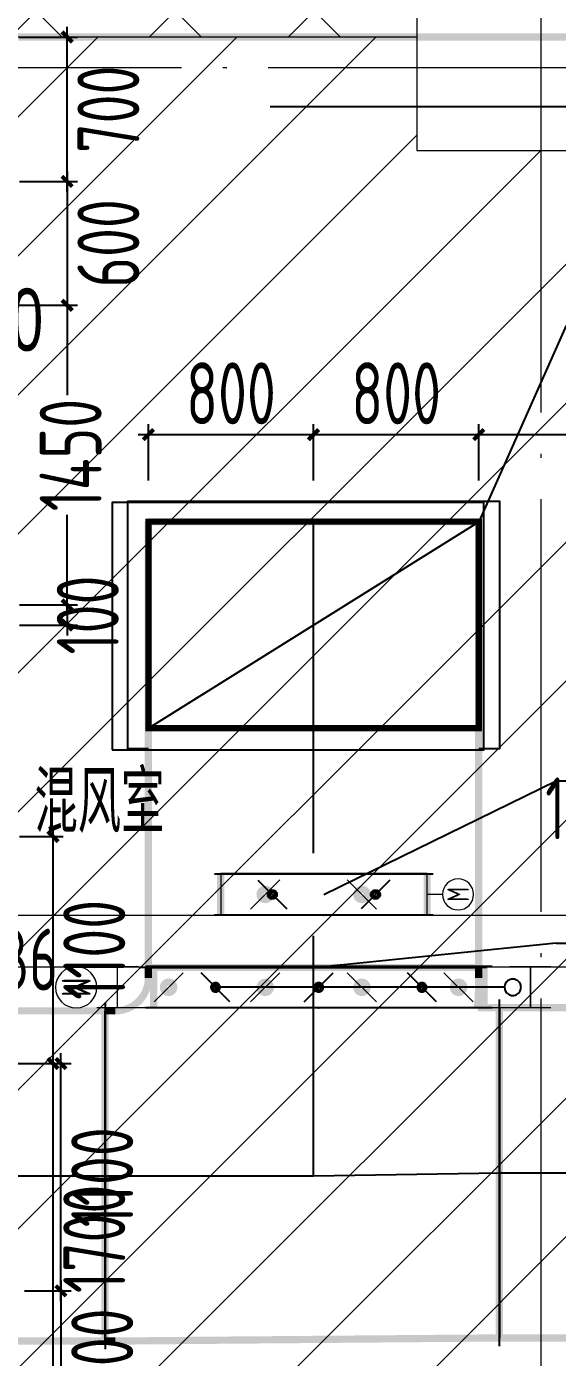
# Model space of a CAD drawing. Extents: x 4 to 13611208, y -605838 to 574722.
# Drawn here: x 13444407 to 13446978, y 188460 to 194909 of the extents above; entities that cross this region are included whole.
import ezdxf
from ezdxf.enums import TextEntityAlignment as Align

# ---------------------------------------------------------------- set-up
doc = ezdxf.new("R2010")
doc.units = 0
doc.header["$LTSCALE"] = 1000
doc.header["$MEASUREMENT"] = 0
for name, pattern in [('CENTER2', [28.575, 19.05, -3.175, 3.175, -3.175]), ('DASH', [0.35, 0.25, -0.1]), ('DOTE', [2.42, 2, -0.2, 0.02, -0.2])]:
    doc.linetypes.add(name, pattern=pattern)
for name, color, linetype in [('DUCT-D-P中心线', 5, 'CENTER2'), ('DUCT-D-P标注', 7, 'Continuous'), ('DUCT-D-P法兰', 2, 'Continuous'), ('DUCT-D-P管', 6, 'Continuous'), ('DUCT-D-P管端线', 2, 'Continuous'), ('DUCT-D-S法兰', 2, 'Continuous'), ('DUCT-D-S管', 130, 'Continuous'), ('DUCT-D-S管端线', 2, 'Continuous'), ('DUCT-D-S阀门', 7, 'Continuous'), ('DUCT-K-P标注', 7, 'Continuous'), ('DUCT-X-P标注', 7, 'Continuous'), ('DUCT-X-S标注', 7, 'Continuous'), ('DUCT-X-Y标注', 7, 'Continuous'), ('Hvac-Hide', 8, 'Continuous')]:
    doc.layers.add(name, color=color, linetype=linetype)
doc.layers.add('建筑底图', color=8, linetype='Continuous', lineweight=13)
doc.styles.add('67', font='gbenor.shx', dxfattribs={"width": 0.7, "bigfont": 'hztxt.shx'})
doc.styles.add('C', font='HZTXT_E', dxfattribs={"width": 0.7, "bigfont": 'HZTXT'})
doc.styles.add('du', font='gbenor.shx', dxfattribs={"width": 0.8, "bigfont": 'hztxt.shx'})
doc.styles.get("Standard").update_dxf_attribs({"font": 'gbenor.shx', "bigfont": 'gbcbig.shx'})
doc.dimstyles.new('67', dxfattribs={"dimscale": 100, "dimtxt": 3, "dimasz": 0.5, "dimexe": 0.5, "dimexo": 2, "dimgap": 0.5, "dimtad": 2, "dimdec": 0, "dimrnd": 5, "dimzin": 0, "dimdsep": 46, "dimtxsty": 'du', "dimblk": 'ARCHTICK', "dimcen": 0, "dimdle": 0.5, "dimclrd": 256, "dimclre": 256, "dimclrt": 256, "dimazin": 0, "dimtfac": 1, "dimtdec": 0, "dimtix": 1, "dimtmove": 2, "dimatfit": 3, "dimfxl": 100, "dimtolj": 1, "dimtzin": 0, "dimlwd": -1, "dimlwe": -1, "dimarcsym": 0})

# ---------------------------------------------------------------- blocks, each defined once
blk = doc.blocks.new('对开阀单元')
blk.add_line((70.7, -70.7), (-70.7, 70.7))
at = {"const_width": 50}
blk.add_lwpolyline([(17.5, 0, 1), (-17.5, 0, 1)], format="xyb", close=True, dxfattribs=at)
blk = doc.blocks.new('M')
blk.add_line((0, -100), (0, 0))
blk.add_circle((0, -200), 100)
at = {"width": 0.8}
blk.add_text('M', height=140, dxfattribs=at).set_placement((0, -200), align=Align.MIDDLE)
blk = doc.blocks.new('fm')
blk.add_lwpolyline([(-1000, -200), (0, -200), (0, 0), (-1000, 0)], close=True)
blk = doc.blocks.new('FL')
for points in [[(0, 100), (0, -100)], [(200, 100), (200, -100)], [(0, 0), (200, 0)]]:
    blk.add_lwpolyline(points)
blk = doc.blocks.new('_FZH')
blk.add_lwpolyline([(-0.5, -0.5), (0.5, -0.5), (0.5, 0.5), (-0.5, 0.5)], close=True)
blk = doc.blocks.new('_ArchTick')
at = {"color": 0, "linetype": 'ByBlock', "const_width": 0.4}
blk.add_lwpolyline([(-0.5, -0.5), (0.5, 0.5)], dxfattribs=at)
blk = doc.blocks.new('*D961')
at = {"layer": 'DUCT-D-P标注', "transparency": 16777216}
for p, q in [((13444603.5, 194108.8), (13444603.5, 194908.6)), ((13444372.4, 194858.6), (13444653.5, 194858.6)), ((13444372.4, 194158.8), (13444653.5, 194158.8))]:
    blk.add_line(p, q, dxfattribs=at)
at = {"layer": 'DUCT-D-P标注', "transparency": 16777216, "xscale": 50, "yscale": 50, "zscale": 50}
for p, rotation in [((13444603.5, 194858.6), 90), ((13444603.5, 194158.8), 270)]:
    blk.add_blockref('_ArchTick', p, dxfattribs=dict(at, rotation=rotation))
at = {"layer": 'DUCT-D-P标注', "transparency": 16777216, "insert": (13444803.5, 194508.7), "char_height": 300, "attachment_point": 5, "rotation": 90, "style": 'du'}
blk.add_mtext('\\A1;700', dxfattribs=at)
blk = doc.blocks.new('*D962')
at = {"layer": 'DUCT-D-P标注', "transparency": 16777216}
for p, q in [((13444603.5, 194208.8), (13444603.5, 193508.7)), ((13444372.4, 194158.8), (13444653.5, 194158.8)), ((13444366.1, 193558.7), (13444653.5, 193558.7))]:
    blk.add_line(p, q, dxfattribs=at)
at = {"layer": 'DUCT-D-P标注', "transparency": 16777216, "xscale": 50, "yscale": 50, "zscale": 50}
for p, rotation in [((13444603.5, 194158.8), 90), ((13444603.5, 193558.7), 270)]:
    blk.add_blockref('_ArchTick', p, dxfattribs=dict(at, rotation=rotation))
at = {"layer": 'DUCT-D-P标注', "transparency": 16777216, "insert": (13444803.5, 193858.8), "char_height": 300, "attachment_point": 5, "rotation": 90, "style": 'du'}
blk.add_mtext('\\A1;600', dxfattribs=at)
blk = doc.blocks.new('*D963')
at = {"layer": 'DUCT-D-P标注', "transparency": 16777216}
for p, q in [((13444603.5, 193608.7), (13444603.5, 193122.8)), ((13444366.1, 193558.7), (13444653.5, 193558.7)), ((13444603.5, 192056.6), (13444603.5, 192542.6)), ((13444372.4, 192106.6), (13444653.5, 192106.6))]:
    blk.add_line(p, q, dxfattribs=at)
at = {"layer": 'DUCT-D-P标注', "transparency": 16777216, "xscale": 50, "yscale": 50, "zscale": 50}
for p, rotation in [((13444603.5, 193558.7), 90), ((13444603.5, 192106.6), 270)]:
    blk.add_blockref('_ArchTick', p, dxfattribs=dict(at, rotation=rotation))
at = {"layer": 'DUCT-D-P标注', "transparency": 16777216, "insert": (13444620.5, 192832.7), "char_height": 300, "attachment_point": 5, "rotation": 90, "style": 'du'}
blk.add_mtext('\\A1;1450', dxfattribs=at)
blk = doc.blocks.new('*D964')
at = {"layer": 'DUCT-D-P标注', "transparency": 16777216}
for p, q in [((13444372.4, 192106.6), (13444653.5, 192106.6)), ((13444603.5, 192106.6), (13444603.5, 192156.6)), ((13444603.5, 192106.6), (13444603.5, 192008.7)), ((13444372.2, 192008.7), (13444653.5, 192008.7)), ((13444603.5, 192008.7), (13444603.5, 191958.7))]:
    blk.add_line(p, q, dxfattribs=at)
at = {"layer": 'DUCT-D-P标注', "transparency": 16777216, "xscale": 50, "yscale": 50, "zscale": 50}
for p, rotation in [((13444603.5, 192106.6), 270), ((13444603.5, 192008.7), 90)]:
    blk.add_blockref('_ArchTick', p, dxfattribs=dict(at, rotation=rotation))
at = {"layer": 'DUCT-D-P标注', "transparency": 16777216, "insert": (13444703.5, 192057.7), "char_height": 300, "attachment_point": 5, "rotation": 90, "style": 'du'}
blk.add_mtext('\\A1;100', dxfattribs=at)
blk = doc.blocks.new('*D969')
at = {"layer": 'DUCT-D-P标注', "transparency": 16777216}
for p, q in [((13444997.4, 192709.8), (13444997.4, 192982)), ((13445797.4, 192709.8), (13445797.4, 192982)), ((13444947.4, 192932), (13445847.4, 192932))]:
    blk.add_line(p, q, dxfattribs=at)
at = {"layer": 'DUCT-D-P标注', "transparency": 16777216, "xscale": 50, "yscale": 50, "zscale": 50, "rotation": 180}
blk.add_blockref('_ArchTick', (13444997.4, 192932), dxfattribs=at)
at = {"layer": 'DUCT-D-P标注', "transparency": 16777216, "xscale": 50, "yscale": 50, "zscale": 50}
blk.add_blockref('_ArchTick', (13445797.4, 192932), dxfattribs=at)
at = {"layer": 'DUCT-D-P标注', "transparency": 16777216, "insert": (13445397.4, 193132), "char_height": 300, "attachment_point": 5, "style": 'du'}
blk.add_mtext('\\A1;800', dxfattribs=at)
blk = doc.blocks.new('*D970')
at = {"layer": 'DUCT-D-P标注', "transparency": 16777216}
for p, q in [((13445797.4, 192709.8), (13445797.4, 192982)), ((13446597.4, 192709.8), (13446597.4, 192982)), ((13445747.4, 192932), (13446647.4, 192932))]:
    blk.add_line(p, q, dxfattribs=at)
at = {"layer": 'DUCT-D-P标注', "transparency": 16777216, "xscale": 50, "yscale": 50, "zscale": 50, "rotation": 180}
blk.add_blockref('_ArchTick', (13445797.4, 192932), dxfattribs=at)
at = {"layer": 'DUCT-D-P标注', "transparency": 16777216, "xscale": 50, "yscale": 50, "zscale": 50}
blk.add_blockref('_ArchTick', (13446597.4, 192932), dxfattribs=at)
at = {"layer": 'DUCT-D-P标注', "transparency": 16777216, "insert": (13446197.4, 193132), "char_height": 300, "attachment_point": 5, "style": 'du'}
blk.add_mtext('\\A1;800', dxfattribs=at)
blk = doc.blocks.new('*D971')
at = {"layer": 'DUCT-D-P标注', "transparency": 16777216}
for p, q in [((13446597.4, 192709.8), (13446597.4, 192982)), ((13449722.4, 192709.8), (13449722.4, 192982)), ((13446547.4, 192932), (13449772.4, 192932))]:
    blk.add_line(p, q, dxfattribs=at)
at = {"layer": 'DUCT-D-P标注', "transparency": 16777216, "xscale": 50, "yscale": 50, "zscale": 50, "rotation": 180}
blk.add_blockref('_ArchTick', (13446597.4, 192932), dxfattribs=at)
at = {"layer": 'DUCT-D-P标注', "transparency": 16777216, "xscale": 50, "yscale": 50, "zscale": 50}
blk.add_blockref('_ArchTick', (13449722.4, 192932), dxfattribs=at)
at = {"layer": 'DUCT-D-P标注', "transparency": 16777216, "insert": (13448159.9, 193132), "char_height": 300, "attachment_point": 5, "style": 'du'}
blk.add_mtext('\\A1;3125', dxfattribs=at)
blk = doc.blocks.new('*D1027')
at = {"layer": 'DUCT-K-P标注', "transparency": 16777216}
for p, q in [((13444573.6, 188832.3), (13444573.6, 188134.5)), ((13444397.5, 188782.3), (13444623.6, 188782.3)), ((13444397.5, 188184.5), (13444623.6, 188184.5))]:
    blk.add_line(p, q, dxfattribs=at)
at = {"layer": 'DUCT-K-P标注', "transparency": 16777216, "xscale": 50, "yscale": 50, "zscale": 50}
for p, rotation in [((13444573.6, 188782.3), 90), ((13444573.6, 188184.5), 270)]:
    blk.add_blockref('_ArchTick', p, dxfattribs=dict(at, rotation=rotation))
at = {"layer": 'DUCT-K-P标注', "transparency": 16777216, "insert": (13444773.6, 188483.4), "char_height": 300, "attachment_point": 5, "rotation": 90, "style": 'du'}
blk.add_mtext('\\A1;600', dxfattribs=at)
blk = doc.blocks.new('*D1028')
at = {"layer": 'DUCT-K-P标注', "transparency": 16777216}
for p, q in [((13444573.6, 188732.3), (13444573.6, 189934.2)), ((13444237.5, 189884.2), (13444623.6, 189884.2)), ((13444397.5, 188782.3), (13444623.6, 188782.3))]:
    blk.add_line(p, q, dxfattribs=at)
at = {"layer": 'DUCT-K-P标注', "transparency": 16777216, "xscale": 50, "yscale": 50, "zscale": 50}
for p, rotation in [((13444573.6, 189884.2), 90), ((13444573.6, 188782.3), 270)]:
    blk.add_blockref('_ArchTick', p, dxfattribs=dict(at, rotation=rotation))
at = {"layer": 'DUCT-K-P标注', "transparency": 16777216, "insert": (13444773.6, 189333.2), "char_height": 300, "attachment_point": 5, "rotation": 90, "style": 'du'}
blk.add_mtext('\\A1;1100', dxfattribs=at)
blk = doc.blocks.new('*D1063')
at = {"layer": 'DUCT-X-Y标注', "transparency": 16777216}
for p, q in [((13444535, 191034.9), (13444535, 189834.9)), ((13444372.4, 190984.9), (13444585, 190984.9)), ((13444372.4, 189884.9), (13444585, 189884.9))]:
    blk.add_line(p, q, dxfattribs=at)
at = {"layer": 'DUCT-X-Y标注', "transparency": 16777216, "xscale": 50, "yscale": 50, "zscale": 50}
for p, rotation in [((13444535, 190984.9), 90), ((13444535, 189884.9), 270)]:
    blk.add_blockref('_ArchTick', p, dxfattribs=dict(at, rotation=rotation))
at = {"layer": 'DUCT-X-Y标注', "transparency": 16777216, "insert": (13444735, 190434.9), "char_height": 300, "attachment_point": 5, "rotation": 90, "style": 'du'}
blk.add_mtext('\\A1;1100', dxfattribs=at)
blk = doc.blocks.new('*D1064')
at = {"layer": 'DUCT-X-Y标注', "transparency": 16777216}
for p, q in [((13444535, 189934.9), (13444535, 188134.5)), ((13444372.4, 189884.9), (13444585, 189884.9)), ((13444372.4, 188184.5), (13444585, 188184.5))]:
    blk.add_line(p, q, dxfattribs=at)
at = {"layer": 'DUCT-X-Y标注', "transparency": 16777216, "xscale": 50, "yscale": 50, "zscale": 50}
for p, rotation in [((13444535, 189884.9), 90), ((13444535, 188184.5), 270)]:
    blk.add_blockref('_ArchTick', p, dxfattribs=dict(at, rotation=rotation))
at = {"layer": 'DUCT-X-Y标注', "transparency": 16777216, "insert": (13444735, 189034.7), "char_height": 300, "attachment_point": 5, "rotation": 90, "style": 'du'}
blk.add_mtext('\\A1;1700', dxfattribs=at)

msp = doc.modelspace()

# ---------------------------------------------------------------- hatches: boundary and pattern name
at = {"layer": '建筑底图'}
h = msp.add_hatch(dxfattribs=at)
h.set_pattern_fill('ANSI37', color=8, scale=300, style=0)
h.set_pattern_definition([(45, (0, 0), (-336.759605, 336.759605), []), (135, (0, 0), (-336.759605, -336.759605), [])])
h.paths.add_polyline_path([(13444172.4, 195109.5), (13444172.4, 194859.5), (13446297.4, 194859.5), (13446297.4, 195109.5)])
at = {"layer": '建筑底图', "linetype": 'DASH'}
h = msp.add_hatch(dxfattribs=at)
h.set_pattern_fill('ANSI31', color=8, scale=300, style=0)
h.set_pattern_definition([(45, (0.27, -129739.5), (-336.759605, 336.759605), [])])
h.paths.add_polyline_path([(13444197.4, 194859.5), (13446297.4, 194859.5), (13446297.4, 194309.5), (13447497.4, 194309.5), (13447497.4, 194809.5), (13449697.4, 194809.5), (13449722.4, 184909.5), (13444172.4, 184909.5)])

# ---------------------------------------------------------------- linework, layer by layer
at = {"layer": 'DUCT-D-P中心线'}
for p, q in [((13445797.4, 190903.5), (13445797.4, 192509.8)), ((13445797.4, 190349.8), (13445797.4, 190503.5)), ((13445797.4, 189339.6), (13445797.4, 190349.6)), ((13443922.6, 189339.7), (13444787.2, 189339.6)), ((13444787.4, 189339.6), (13445797.4, 189339.6)), ((13445797.4, 189339.6), (13446697.4, 189354.7)), ((13446697.6, 189354.7), (13449522.2, 189354.7))]:
    msp.add_line(p, q, dxfattribs=at)
at = {"layer": 'DUCT-D-P标注'}
for p, q in [((13447020.8, 193461.2), (13446597.4, 192509.8, 4300)), ((13446972.7, 190467.7), (13445847.4, 190353.7)), ((13446972.7, 190467.7), (13448757, 190467.7))]:
    msp.add_line(p, q, dxfattribs=at)
at = {"layer": 'DUCT-D-P标注', "const_width": 35}
msp.add_lwpolyline([(13444172.4, 194859.5), (13449972.4, 194859.5), (13449972.4, 197909.5), (13455922.4, 197909.5), (13455922.4, 181559.5), (13450197.4, 181559.5), (13450197.4, 184909.5), (13444172.4, 184909.5), (13444172.4, 194859.5)], dxfattribs=at)
at = {"layer": 'DUCT-D-P标注'}
msp.add_lwpolyline([(13444822.4, 191403.7), (13446622.4, 191403.7), (13446622.4, 192603.7), (13444822.4, 192603.7)], close=True, dxfattribs=at)
msp.add_lwpolyline([(13445847.4, 190703.6), (13446972.7, 191253.7), (13448545.3, 191253.7)], dxfattribs=at)
at = {"layer": 'DUCT-D-P法兰'}
for p, q in [((13446637.4, 190349.7), (13444957.4, 190349.7)), ((13444787.3, 190179.6), (13444787.3, 188499.6)), ((13446697.5, 188514.7), (13446697.5, 190194.7))]:
    msp.add_line(p, q, dxfattribs=at)
at = {"layer": 'DUCT-D-P法兰', "color": 18, "true_color": 0x000000}
for p in [(13445797.4, 190349.8, 4300), (13445797.4, 190349.6, 4300), (13444787.2, 189339.6, 4300), (13444787.4, 189339.6, 4300), (13446697.4, 189354.7, 4300), (13446697.6, 189354.7, 4300)]:
    msp.add_point(p, dxfattribs=at)
at = {"layer": 'DUCT-D-P管'}
msp.add_line((13444997.4, 191509.8, 4050), (13446597.4, 192509.8, 4050), dxfattribs=at)
msp.add_lwpolyline([(13444997.4, 191409.8), (13444897.4, 191409.8), (13444897.4, 192609.8), (13446697.4, 192609.8), (13446697.4, 191409.8), (13446597.4, 191409.8)], dxfattribs=at)
at = {"layer": 'DUCT-D-P管', "const_width": 35}
for points in [[(13446597.4, 192509.8), (13444997.4, 192509.8)], [(13444997.4, 192509.8), (13444997.4, 190349.8)], [(13446597.4, 190349.8), (13446597.4, 192509.8)], [(13444997.4, 190349.8), (13446597.4, 190349.8)], [(13444997.4, 190299.6), (13444997.4, 190349.6)], [(13446597.4, 190349.6), (13446597.4, 190299.6)], [(13446591.4, 190154.7), (13446697.4, 190154.7)], [(13449522.2, 190154.7), (13446697.6, 190154.7)], [(13446697.6, 190154.7), (13446697.6, 188554.7)], [(13444787.2, 190139.6), (13443922.6, 190139.7)], [(13444787.2, 188539.6), (13444787.2, 190139.6)], [(13444787.4, 190139.6), (13444837.4, 190139.6)], [(13446697.4, 188554.7), (13444837.4, 188539.6)], [(13446697.6, 188554.7), (13449522.2, 188554.7)], [(13443922.6, 188539.7), (13444787.2, 188539.6)], [(13444837.4, 188539.6), (13444787.4, 188539.6)]]:
    msp.add_lwpolyline(points, dxfattribs=at)
at = {"layer": 'DUCT-D-P管', "const_width": 30, "elevation": 4050}
msp.add_lwpolyline([(13444997.4, 192509.8), (13446597.4, 192509.8), (13446597.4, 191509.8), (13444997.4, 191509.8)], close=True, dxfattribs=at)
at = {"layer": 'DUCT-D-P管', "const_width": 35}
msp.add_lwpolyline([(13444837.4, 190139.6, 0.414216), (13444997.4, 190299.6)], format="xyb", dxfattribs=at)
at = {"layer": 'DUCT-D-P管', "extrusion": (0, 0, -1), "const_width": 35}
msp.add_lwpolyline([(-13446597.4, 190299.6, 0.02062), (-13446591.4, 190154.7)], format="xyb", dxfattribs=at)
at = {"layer": 'DUCT-D-P管', "color": 18, "true_color": 0x000000}
for p in [(13445797.4, 190349.6, 4300), (13444787.4, 189339.6, 4300), (13446697.4, 189354.7, 4300)]:
    msp.add_point(p, dxfattribs=at)
at = {"layer": 'DUCT-D-P管端线'}
for p, q in [((13444997.4, 190349.6), (13446597.4, 190349.6)), ((13444787.4, 188539.6), (13444787.4, 190139.6)), ((13446697.4, 190154.7), (13446697.4, 188554.7))]:
    msp.add_line(p, q, dxfattribs=at)
at = {"layer": 'DUCT-D-S法兰'}
for p, q in [((13445317.4, 190803.7), (13446377.4, 190803.7)), ((13446377.4, 190603.4), (13445317.4, 190603.4)), ((13444997.4, 190353.9), (13444982.4, 190353.9)), ((13446662.4, 190353.9), (13446597.4, 190353.9)), ((13446662.4, 190153.7), (13444982.4, 190153.7))]:
    msp.add_line(p, q, dxfattribs=at)
at = {"layer": 'DUCT-D-S法兰', "color": 18, "true_color": 0x000000}
for p in [(13445847.4, 190803.8, 4350), (13445847.4, 190803.6, 4350), (13445847.4, 190603.5, 4350), (13445847.4, 190603.3, 4350), (13445822.4, 190354), (13445822.4, 190353.8), (13445822.4, 190153.8), (13445822.4, 190153.6)]:
    msp.add_point(p, dxfattribs=at)
at = {"layer": 'DUCT-D-S管', "const_width": 35}
for points in [[(13445347.4, 190603.5), (13445347.4, 190803.5)], [(13446347.4, 190803.5), (13446347.4, 190603.5)], [(13445022.4, 190153.8), (13445022.4, 190353.8)], [(13446622.4, 190353.8), (13446622.4, 190153.8)]]:
    msp.add_lwpolyline(points, dxfattribs=at)
at = {"layer": 'DUCT-D-S管端线'}
for p, q in [((13446347.4, 190803.5), (13445347.4, 190803.5)), ((13446347.4, 190603.5), (13445347.4, 190603.5)), ((13446622.4, 190353.8), (13445022.4, 190353.8)), ((13446622.4, 190153.8), (13445022.4, 190153.8))]:
    msp.add_line(p, q, dxfattribs=at)
at = {"layer": 'DUCT-D-S阀门'}
for p, q in [((13445527.4, 190773.5), (13445667.4, 190633.5)), ((13446167.4, 190773.5), (13446027.4, 190633.5)), ((13445575.3, 190705.5), (13445576.1, 190709.5)), ((13445575.3, 190701.4), (13445575.3, 190705.5)), ((13445576.1, 190697.4), (13445575.3, 190701.4)), ((13445576.1, 190709.5), (13445577.5, 190713.3)), ((13445577.5, 190693.6), (13445576.1, 190697.4)), ((13445577.5, 190713.3), (13445579.7, 190716.8)), ((13445579.7, 190690.1), (13445577.5, 190693.6)), ((13445579.7, 190716.8), (13445582.4, 190719.8)), ((13445582.4, 190687.1), (13445579.7, 190690.1)), ((13445582.4, 190719.8), (13445585.7, 190722.3)), ((13445582.4, 190704.2), (13445582.8, 190707)), ((13445582.5, 190701.3), (13445582.4, 190704.2)), ((13445585.7, 190684.6), (13445582.4, 190687.1)), ((13445583.2, 190698.5), (13445582.5, 190701.3)), ((13445582.8, 190707), (13445583.7, 190709.7)), ((13445584.4, 190695.9), (13445583.2, 190698.5)), ((13445583.7, 190709.7), (13445585.1, 190712.2)), ((13445586, 190693.6), (13445584.4, 190695.9)), ((13445585.1, 190712.2), (13445587, 190714.3)), ((13445585.7, 190722.3), (13445589.4, 190724.1)), ((13445588.1, 190691.7), (13445586, 190693.6)), ((13445586.6, 190704), (13445586.9, 190706)), ((13445586.7, 190701.9), (13445586.6, 190704)), ((13445587.2, 190699.9), (13445586.7, 190701.9)), ((13445586.9, 190706), (13445587.6, 190707.9)), ((13445587, 190714.3), (13445589.3, 190716.1)), ((13445588.1, 190698.1), (13445587.2, 190699.9)), ((13445587.6, 190707.9), (13445588.6, 190709.7)), ((13445589.3, 190696.4), (13445588.1, 190698.1)), ((13445590.5, 190690.1), (13445588.1, 190691.7)), ((13445588.6, 190709.7), (13445590, 190711.2)), ((13445589.3, 190716.1), (13445591.8, 190717.4)), ((13445590.7, 190695), (13445589.3, 190696.4)), ((13445589.4, 190724.1), (13445593.3, 190725.2)), ((13445590, 190711.2), (13445591.6, 190712.5)), ((13445593.1, 190689.1), (13445590.5, 190690.1)), ((13445592.4, 190693.9), (13445590.7, 190695)), ((13445591.6, 190712.5), (13445593.4, 190713.4)), ((13445591.8, 190717.4), (13445594.5, 190718.2)), ((13445594.3, 190693.2), (13445592.4, 190693.9)), ((13445595.9, 190688.5), (13445593.1, 190689.1)), ((13445593.3, 190725.2), (13445597.4, 190725.6)), ((13445593.4, 190713.4), (13445595.3, 190714)), ((13445596.3, 190692.8), (13445594.3, 190693.2)), ((13445594.5, 190718.2), (13445597.4, 190718.5)), ((13445595.3, 190714), (13445597.4, 190714.2)), ((13445598.8, 190688.5), (13445595.9, 190688.5)), ((13445598.4, 190692.8), (13445596.3, 190692.8)), ((13445597.4, 190725.6), (13445601.4, 190725.2)), ((13445597.4, 190718.5), (13445600.2, 190718.2)), ((13445597.4, 190714.2), (13445599.4, 190714)), ((13445600.4, 190693.2), (13445598.4, 190692.8)), ((13445601.6, 190689.1), (13445598.8, 190688.5)), ((13445599.4, 190714), (13445601.4, 190713.4)), ((13445600.2, 190718.2), (13445602.9, 190717.4)), ((13445602.3, 190693.9), (13445600.4, 190693.2)), ((13445601.4, 190725.2), (13445605.4, 190724.1)), ((13445601.4, 190713.4), (13445603.2, 190712.5)), ((13445604.2, 190690.1), (13445601.6, 190689.1)), ((13445604, 190695), (13445602.3, 190693.9)), ((13445602.9, 190717.4), (13445605.5, 190716.1)), ((13445603.2, 190712.5), (13445604.8, 190711.2)), ((13445605.5, 190696.4), (13445604, 190695)), ((13445606.6, 190691.7), (13445604.2, 190690.1)), ((13445604.8, 190711.2), (13445606.1, 190709.7)), ((13445605.4, 190724.1), (13445609, 190722.3)), ((13445605.5, 190716.1), (13445607.7, 190714.3)), ((13445606.7, 190698.1), (13445605.5, 190696.4)), ((13445606.1, 190709.7), (13445607.1, 190707.9)), ((13445608.7, 190693.6), (13445606.6, 190691.7)), ((13445607.5, 190699.9), (13445606.7, 190698.1)), ((13445607.1, 190707.9), (13445607.8, 190706)), ((13445608, 190701.9), (13445607.5, 190699.9)), ((13445607.7, 190714.3), (13445609.6, 190712.2)), ((13445607.8, 190706), (13445608.1, 190704)), ((13445608.1, 190704), (13445608, 190701.9)), ((13445610.4, 190695.9), (13445608.7, 190693.6)), ((13445609, 190722.3), (13445612.3, 190719.8)), ((13445612.3, 190687.1), (13445609, 190684.6)), ((13445609.6, 190712.2), (13445611, 190709.7)), ((13445611.5, 190698.5), (13445610.4, 190695.9)), ((13445611, 190709.7), (13445611.9, 190707)), ((13445612.2, 190701.3), (13445611.5, 190698.5)), ((13445611.9, 190707), (13445612.4, 190704.2)), ((13445612.4, 190704.2), (13445612.2, 190701.3)), ((13445612.3, 190719.8), (13445615, 190716.8)), ((13445615, 190690.1), (13445612.3, 190687.1)), ((13445615, 190716.8), (13445617.2, 190713.3)), ((13445617.2, 190693.6), (13445615, 190690.1)), ((13445617.2, 190713.3), (13445618.7, 190709.5)), ((13445618.7, 190697.4), (13445617.2, 190693.6)), ((13445618.7, 190709.5), (13445619.4, 190705.5)), ((13445619.4, 190701.4), (13445618.7, 190697.4)), ((13445619.4, 190705.5), (13445619.4, 190701.4)), ((13446075.3, 190705.5), (13446076.1, 190709.5)), ((13446075.3, 190701.4), (13446075.3, 190705.5)), ((13446076.1, 190697.4), (13446075.3, 190701.4)), ((13446076.1, 190709.5), (13446077.5, 190713.3)), ((13446077.5, 190693.6), (13446076.1, 190697.4)), ((13446077.5, 190713.3), (13446079.7, 190716.8)), ((13446079.7, 190690.1), (13446077.5, 190693.6)), ((13446079.7, 190716.8), (13446082.4, 190719.8)), ((13446082.4, 190687.1), (13446079.7, 190690.1)), ((13446082.4, 190719.8), (13446085.7, 190722.3)), ((13446082.4, 190704.2), (13446082.8, 190707)), ((13446082.5, 190701.3), (13446082.4, 190704.2)), ((13446085.7, 190684.6), (13446082.4, 190687.1)), ((13446083.2, 190698.5), (13446082.5, 190701.3)), ((13446082.8, 190707), (13446083.7, 190709.7)), ((13446084.4, 190695.9), (13446083.2, 190698.5)), ((13446083.7, 190709.7), (13446085.1, 190712.2)), ((13446086, 190693.6), (13446084.4, 190695.9)), ((13446085.1, 190712.2), (13446087, 190714.3)), ((13446085.7, 190722.3), (13446089.4, 190724.1)), ((13446088.1, 190691.7), (13446086, 190693.6)), ((13446086.6, 190704), (13446086.9, 190706)), ((13446086.7, 190701.9), (13446086.6, 190704)), ((13446087.2, 190699.9), (13446086.7, 190701.9)), ((13446086.9, 190706), (13446087.6, 190707.9)), ((13446087, 190714.3), (13446089.3, 190716.1)), ((13446088.1, 190698.1), (13446087.2, 190699.9)), ((13446087.6, 190707.9), (13446088.6, 190709.7)), ((13446089.3, 190696.4), (13446088.1, 190698.1)), ((13446090.5, 190690.1), (13446088.1, 190691.7)), ((13446088.6, 190709.7), (13446090, 190711.2)), ((13446089.3, 190716.1), (13446091.8, 190717.4)), ((13446090.7, 190695), (13446089.3, 190696.4)), ((13446089.4, 190724.1), (13446093.3, 190725.2)), ((13446090, 190711.2), (13446091.6, 190712.5)), ((13446093.1, 190689.1), (13446090.5, 190690.1)), ((13446092.4, 190693.9), (13446090.7, 190695)), ((13446091.6, 190712.5), (13446093.4, 190713.4)), ((13446091.8, 190717.4), (13446094.5, 190718.2)), ((13446094.3, 190693.2), (13446092.4, 190693.9)), ((13446095.9, 190688.5), (13446093.1, 190689.1)), ((13446093.3, 190725.2), (13446097.4, 190725.6)), ((13446093.4, 190713.4), (13446095.3, 190714)), ((13446096.3, 190692.8), (13446094.3, 190693.2)), ((13446094.5, 190718.2), (13446097.4, 190718.5)), ((13446095.3, 190714), (13446097.4, 190714.2)), ((13446098.8, 190688.5), (13446095.9, 190688.5)), ((13446098.4, 190692.8), (13446096.3, 190692.8)), ((13446097.4, 190725.6), (13446101.4, 190725.2)), ((13446097.4, 190718.5), (13446100.2, 190718.2)), ((13446097.4, 190714.2), (13446099.4, 190714)), ((13446100.4, 190693.2), (13446098.4, 190692.8)), ((13446101.6, 190689.1), (13446098.8, 190688.5)), ((13446099.4, 190714), (13446101.4, 190713.4)), ((13446100.2, 190718.2), (13446102.9, 190717.4)), ((13446102.3, 190693.9), (13446100.4, 190693.2)), ((13446101.4, 190725.2), (13446105.4, 190724.1)), ((13446101.4, 190713.4), (13446103.2, 190712.5)), ((13446104.2, 190690.1), (13446101.6, 190689.1)), ((13446104, 190695), (13446102.3, 190693.9)), ((13446102.9, 190717.4), (13446105.5, 190716.1)), ((13446103.2, 190712.5), (13446104.8, 190711.2)), ((13446105.5, 190696.4), (13446104, 190695)), ((13446106.6, 190691.7), (13446104.2, 190690.1)), ((13446104.8, 190711.2), (13446106.1, 190709.7)), ((13446105.4, 190724.1), (13446109, 190722.3)), ((13446105.5, 190716.1), (13446107.7, 190714.3)), ((13446106.7, 190698.1), (13446105.5, 190696.4)), ((13446106.1, 190709.7), (13446107.1, 190707.9)), ((13446108.7, 190693.6), (13446106.6, 190691.7)), ((13446107.5, 190699.9), (13446106.7, 190698.1)), ((13446107.1, 190707.9), (13446107.8, 190706)), ((13446108, 190701.9), (13446107.5, 190699.9)), ((13446107.7, 190714.3), (13446109.6, 190712.2)), ((13446107.8, 190706), (13446108.1, 190704)), ((13446108.1, 190704), (13446108, 190701.9)), ((13446110.4, 190695.9), (13446108.7, 190693.6)), ((13446109, 190722.3), (13446112.3, 190719.8)), ((13446112.3, 190687.1), (13446109, 190684.6)), ((13446109.6, 190712.2), (13446111, 190709.7)), ((13446111.5, 190698.5), (13446110.4, 190695.9)), ((13446111, 190709.7), (13446111.9, 190707)), ((13446112.2, 190701.3), (13446111.5, 190698.5)), ((13446111.9, 190707), (13446112.4, 190704.2)), ((13446112.4, 190704.2), (13446112.2, 190701.3)), ((13446112.3, 190719.8), (13446115, 190716.8)), ((13446115, 190690.1), (13446112.3, 190687.1)), ((13446115, 190716.8), (13446117.2, 190713.3)), ((13446117.2, 190693.6), (13446115, 190690.1)), ((13446117.2, 190713.3), (13446118.7, 190709.5)), ((13446118.7, 190697.4), (13446117.2, 190693.6)), ((13446118.7, 190709.5), (13446119.4, 190705.5)), ((13446119.4, 190701.4), (13446118.7, 190697.4)), ((13446119.4, 190705.5), (13446119.4, 190701.4)), ((13445589.4, 190682.8), (13445585.7, 190684.6)), ((13445593.3, 190681.7), (13445589.4, 190682.8)), ((13445597.4, 190681.3), (13445593.3, 190681.7)), ((13445601.4, 190681.7), (13445597.4, 190681.3)), ((13445605.4, 190682.8), (13445601.4, 190681.7)), ((13445609, 190684.6), (13445605.4, 190682.8)), ((13446089.4, 190682.8), (13446085.7, 190684.6)), ((13446093.3, 190681.7), (13446089.4, 190682.8)), ((13446097.4, 190681.3), (13446093.3, 190681.7)), ((13446101.4, 190681.7), (13446097.4, 190681.3)), ((13446105.4, 190682.8), (13446101.4, 190681.7)), ((13446109, 190684.6), (13446105.4, 190682.8)), ((13445392.4, 190183.8), (13445252.4, 190323.8)), ((13445752.4, 190183.8), (13445892.4, 190323.8)), ((13446392.4, 190183.8), (13446252.4, 190323.8)), ((13445301.1, 190259.8), (13445300.3, 190255.8)), ((13445300.3, 190255.8), (13445300.3, 190251.7)), ((13445300.3, 190251.7), (13445301.1, 190247.7)), ((13445302.5, 190263.6), (13445301.1, 190259.8)), ((13445301.1, 190247.7), (13445302.5, 190243.9)), ((13445304.7, 190267.1), (13445302.5, 190263.6)), ((13445302.5, 190243.9), (13445304.7, 190240.4)), ((13445307.4, 190270.1), (13445304.7, 190267.1)), ((13445304.7, 190240.4), (13445307.4, 190237.4)), ((13445310.7, 190272.6), (13445307.4, 190270.1)), ((13445307.5, 190255.9), (13445307.4, 190253)), ((13445307.4, 190253), (13445307.8, 190250.2)), ((13445307.4, 190237.4), (13445310.7, 190234.9)), ((13445308.2, 190258.7), (13445307.5, 190255.9)), ((13445307.8, 190250.2), (13445308.7, 190247.5)), ((13445309.4, 190261.3), (13445308.2, 190258.7)), ((13445308.7, 190247.5), (13445310.1, 190245)), ((13445311, 190263.6), (13445309.4, 190261.3)), ((13445310.1, 190245), (13445312, 190242.9)), ((13445314.4, 190274.4), (13445310.7, 190272.6)), ((13445310.7, 190234.9), (13445314.4, 190233.1)), ((13445313.1, 190265.5), (13445311, 190263.6)), ((13445311.7, 190255.3), (13445311.6, 190253.2)), ((13445311.6, 190253.2), (13445311.9, 190251.2)), ((13445312.2, 190257.3), (13445311.7, 190255.3)), ((13445311.9, 190251.2), (13445312.6, 190249.3)), ((13445312, 190242.9), (13445314.3, 190241.1)), ((13445313.1, 190259.1), (13445312.2, 190257.3)), ((13445312.6, 190249.3), (13445313.6, 190247.5)), ((13445315.5, 190267.1), (13445313.1, 190265.5)), ((13445314.3, 190260.8), (13445313.1, 190259.1)), ((13445313.6, 190247.5), (13445315, 190246)), ((13445315.7, 190262.2), (13445314.3, 190260.8)), ((13445314.3, 190241.1), (13445316.8, 190239.8)), ((13445318.3, 190275.5), (13445314.4, 190274.4)), ((13445315, 190246), (13445316.6, 190244.7)), ((13445318.1, 190268.1), (13445315.5, 190267.1)), ((13445317.4, 190263.3), (13445315.7, 190262.2)), ((13445316.6, 190244.7), (13445318.4, 190243.8)), ((13445316.8, 190239.8), (13445319.5, 190239)), ((13445319.3, 190264), (13445317.4, 190263.3)), ((13445320.9, 190268.7), (13445318.1, 190268.1)), ((13445322.4, 190275.9), (13445318.3, 190275.5)), ((13445318.4, 190243.8), (13445320.3, 190243.2)), ((13445321.3, 190264.4), (13445319.3, 190264)), ((13445319.5, 190239), (13445322.4, 190238.7)), ((13445320.3, 190243.2), (13445322.4, 190243)), ((13445323.8, 190268.7), (13445320.9, 190268.7)), ((13445323.4, 190264.4), (13445321.3, 190264.4)), ((13445326.4, 190275.5), (13445322.4, 190275.9)), ((13446322.4, 190253.8), (13445322.4, 190253.8)), ((13445322.4, 190243), (13445324.4, 190243.2)), ((13445322.4, 190238.7), (13445325.2, 190239)), ((13445325.4, 190264), (13445323.4, 190264.4)), ((13445326.6, 190268.1), (13445323.8, 190268.7)), ((13445324.4, 190243.2), (13445326.4, 190243.8)), ((13445325.2, 190239), (13445327.9, 190239.8)), ((13445327.3, 190263.3), (13445325.4, 190264)), ((13445330.4, 190274.4), (13445326.4, 190275.5)), ((13445326.4, 190243.8), (13445328.2, 190244.7)), ((13445329.2, 190267.1), (13445326.6, 190268.1)), ((13445329, 190262.2), (13445327.3, 190263.3)), ((13445327.9, 190239.8), (13445330.5, 190241.1)), ((13445328.2, 190244.7), (13445329.8, 190246)), ((13445330.5, 190260.8), (13445329, 190262.2)), ((13445331.6, 190265.5), (13445329.2, 190267.1)), ((13445329.8, 190246), (13445331.1, 190247.5)), ((13445334, 190272.6), (13445330.4, 190274.4)), ((13445330.4, 190233.1), (13445334, 190234.9)), ((13445331.7, 190259.1), (13445330.5, 190260.8)), ((13445330.5, 190241.1), (13445332.7, 190242.9)), ((13445331.1, 190247.5), (13445332.1, 190249.3)), ((13445333.7, 190263.6), (13445331.6, 190265.5)), ((13445332.5, 190257.3), (13445331.7, 190259.1)), ((13445332.1, 190249.3), (13445332.8, 190251.2)), ((13445333, 190255.3), (13445332.5, 190257.3)), ((13445332.7, 190242.9), (13445334.6, 190245)), ((13445332.8, 190251.2), (13445333.1, 190253.2)), ((13445333.1, 190253.2), (13445333, 190255.3)), ((13445335.4, 190261.3), (13445333.7, 190263.6)), ((13445337.3, 190270.1), (13445334, 190272.6)), ((13445334, 190234.9), (13445337.3, 190237.4)), ((13445334.6, 190245), (13445336, 190247.5)), ((13445336.5, 190258.7), (13445335.4, 190261.3)), ((13445336, 190247.5), (13445336.9, 190250.2)), ((13445337.2, 190255.9), (13445336.5, 190258.7)), ((13445336.9, 190250.2), (13445337.4, 190253)), ((13445337.4, 190253), (13445337.2, 190255.9)), ((13445340, 190267.1), (13445337.3, 190270.1)), ((13445337.3, 190237.4), (13445340, 190240.4)), ((13445342.2, 190263.6), (13445340, 190267.1)), ((13445340, 190240.4), (13445342.2, 190243.9)), ((13445343.7, 190259.8), (13445342.2, 190263.6)), ((13445342.2, 190243.9), (13445343.7, 190247.7)), ((13445344.4, 190255.8), (13445343.7, 190259.8)), ((13445343.7, 190247.7), (13445344.4, 190251.7)), ((13445344.4, 190251.7), (13445344.4, 190255.8)), ((13445801.1, 190259.8), (13445800.3, 190255.8)), ((13445800.3, 190255.8), (13445800.3, 190251.7)), ((13445800.3, 190251.7), (13445801.1, 190247.7)), ((13445802.5, 190263.6), (13445801.1, 190259.8)), ((13445801.1, 190247.7), (13445802.5, 190243.9)), ((13445804.7, 190267.1), (13445802.5, 190263.6)), ((13445802.5, 190243.9), (13445804.7, 190240.4)), ((13445807.4, 190270.1), (13445804.7, 190267.1)), ((13445804.7, 190240.4), (13445807.4, 190237.4)), ((13445810.7, 190272.6), (13445807.4, 190270.1)), ((13445807.5, 190255.9), (13445807.4, 190253)), ((13445807.4, 190253), (13445807.8, 190250.2)), ((13445807.4, 190237.4), (13445810.7, 190234.9)), ((13445808.2, 190258.7), (13445807.5, 190255.9)), ((13445807.8, 190250.2), (13445808.7, 190247.5)), ((13445809.4, 190261.3), (13445808.2, 190258.7)), ((13445808.7, 190247.5), (13445810.1, 190245)), ((13445811, 190263.6), (13445809.4, 190261.3)), ((13445810.1, 190245), (13445812, 190242.9)), ((13445814.4, 190274.4), (13445810.7, 190272.6)), ((13445810.7, 190234.9), (13445814.4, 190233.1)), ((13445813.1, 190265.5), (13445811, 190263.6)), ((13445811.7, 190255.3), (13445811.6, 190253.2)), ((13445811.6, 190253.2), (13445811.9, 190251.2)), ((13445812.2, 190257.3), (13445811.7, 190255.3)), ((13445811.9, 190251.2), (13445812.6, 190249.3)), ((13445812, 190242.9), (13445814.3, 190241.1)), ((13445813.1, 190259.1), (13445812.2, 190257.3)), ((13445812.6, 190249.3), (13445813.6, 190247.5)), ((13445815.5, 190267.1), (13445813.1, 190265.5)), ((13445814.3, 190260.8), (13445813.1, 190259.1)), ((13445813.6, 190247.5), (13445815, 190246)), ((13445815.7, 190262.2), (13445814.3, 190260.8)), ((13445814.3, 190241.1), (13445816.8, 190239.8)), ((13445818.3, 190275.5), (13445814.4, 190274.4)), ((13445815, 190246), (13445816.6, 190244.7)), ((13445818.1, 190268.1), (13445815.5, 190267.1)), ((13445817.4, 190263.3), (13445815.7, 190262.2)), ((13445816.6, 190244.7), (13445818.4, 190243.8)), ((13445816.8, 190239.8), (13445819.5, 190239)), ((13445819.3, 190264), (13445817.4, 190263.3)), ((13445820.9, 190268.7), (13445818.1, 190268.1)), ((13445822.4, 190275.9), (13445818.3, 190275.5)), ((13445818.4, 190243.8), (13445820.3, 190243.2)), ((13445821.3, 190264.4), (13445819.3, 190264)), ((13445819.5, 190239), (13445822.4, 190238.7)), ((13445820.3, 190243.2), (13445822.4, 190243)), ((13445823.8, 190268.7), (13445820.9, 190268.7)), ((13445823.4, 190264.4), (13445821.3, 190264.4)), ((13445826.4, 190275.5), (13445822.4, 190275.9)), ((13446622.4, 190253.8), (13445822.4, 190253.8)), ((13445822.4, 190243), (13445824.4, 190243.2)), ((13445822.4, 190238.7), (13445825.2, 190239)), ((13445825.4, 190264), (13445823.4, 190264.4)), ((13445826.6, 190268.1), (13445823.8, 190268.7)), ((13445824.4, 190243.2), (13445826.4, 190243.8)), ((13445825.2, 190239), (13445827.9, 190239.8)), ((13445827.3, 190263.3), (13445825.4, 190264)), ((13445830.4, 190274.4), (13445826.4, 190275.5)), ((13445826.4, 190243.8), (13445828.2, 190244.7)), ((13445829.2, 190267.1), (13445826.6, 190268.1)), ((13445829, 190262.2), (13445827.3, 190263.3)), ((13445827.9, 190239.8), (13445830.5, 190241.1)), ((13445828.2, 190244.7), (13445829.8, 190246)), ((13445830.5, 190260.8), (13445829, 190262.2)), ((13445831.6, 190265.5), (13445829.2, 190267.1)), ((13445829.8, 190246), (13445831.1, 190247.5)), ((13445834, 190272.6), (13445830.4, 190274.4)), ((13445830.4, 190233.1), (13445834, 190234.9)), ((13445831.7, 190259.1), (13445830.5, 190260.8)), ((13445830.5, 190241.1), (13445832.7, 190242.9)), ((13445831.1, 190247.5), (13445832.1, 190249.3)), ((13445833.7, 190263.6), (13445831.6, 190265.5)), ((13445832.5, 190257.3), (13445831.7, 190259.1)), ((13445832.1, 190249.3), (13445832.8, 190251.2)), ((13445833, 190255.3), (13445832.5, 190257.3)), ((13445832.7, 190242.9), (13445834.6, 190245)), ((13445832.8, 190251.2), (13445833.1, 190253.2)), ((13445833.1, 190253.2), (13445833, 190255.3)), ((13445835.4, 190261.3), (13445833.7, 190263.6)), ((13445837.3, 190270.1), (13445834, 190272.6)), ((13445834, 190234.9), (13445837.3, 190237.4)), ((13445834.6, 190245), (13445836, 190247.5)), ((13445836.5, 190258.7), (13445835.4, 190261.3)), ((13445836, 190247.5), (13445836.9, 190250.2)), ((13445837.2, 190255.9), (13445836.5, 190258.7)), ((13445836.9, 190250.2), (13445837.4, 190253)), ((13445837.4, 190253), (13445837.2, 190255.9)), ((13445840, 190267.1), (13445837.3, 190270.1)), ((13445837.3, 190237.4), (13445840, 190240.4)), ((13445842.2, 190263.6), (13445840, 190267.1)), ((13445840, 190240.4), (13445842.2, 190243.9)), ((13445843.7, 190259.8), (13445842.2, 190263.6)), ((13445842.2, 190243.9), (13445843.7, 190247.7)), ((13445844.4, 190255.8), (13445843.7, 190259.8)), ((13445843.7, 190247.7), (13445844.4, 190251.7)), ((13445844.4, 190251.7), (13445844.4, 190255.8)), ((13446301.1, 190259.8), (13446300.3, 190255.8)), ((13446300.3, 190255.8), (13446300.3, 190251.7)), ((13446300.3, 190251.7), (13446301.1, 190247.7)), ((13446302.5, 190263.6), (13446301.1, 190259.8)), ((13446301.1, 190247.7), (13446302.5, 190243.9)), ((13446304.7, 190267.1), (13446302.5, 190263.6)), ((13446302.5, 190243.9), (13446304.7, 190240.4)), ((13446307.4, 190270.1), (13446304.7, 190267.1)), ((13446304.7, 190240.4), (13446307.4, 190237.4)), ((13446310.7, 190272.6), (13446307.4, 190270.1)), ((13446307.5, 190255.9), (13446307.4, 190253)), ((13446307.4, 190253), (13446307.8, 190250.2)), ((13446307.4, 190237.4), (13446310.7, 190234.9)), ((13446308.2, 190258.7), (13446307.5, 190255.9)), ((13446307.8, 190250.2), (13446308.7, 190247.5)), ((13446309.4, 190261.3), (13446308.2, 190258.7)), ((13446308.7, 190247.5), (13446310.1, 190245)), ((13446311, 190263.6), (13446309.4, 190261.3)), ((13446310.1, 190245), (13446312, 190242.9)), ((13446314.4, 190274.4), (13446310.7, 190272.6)), ((13446310.7, 190234.9), (13446314.4, 190233.1)), ((13446313.1, 190265.5), (13446311, 190263.6)), ((13446311.7, 190255.3), (13446311.6, 190253.2)), ((13446311.6, 190253.2), (13446311.9, 190251.2)), ((13446312.2, 190257.3), (13446311.7, 190255.3)), ((13446311.9, 190251.2), (13446312.6, 190249.3)), ((13446312, 190242.9), (13446314.3, 190241.1)), ((13446313.1, 190259.1), (13446312.2, 190257.3)), ((13446312.6, 190249.3), (13446313.6, 190247.5)), ((13446315.5, 190267.1), (13446313.1, 190265.5)), ((13446314.3, 190260.8), (13446313.1, 190259.1)), ((13446313.6, 190247.5), (13446315, 190246)), ((13446315.7, 190262.2), (13446314.3, 190260.8)), ((13446314.3, 190241.1), (13446316.8, 190239.8)), ((13446318.3, 190275.5), (13446314.4, 190274.4)), ((13446315, 190246), (13446316.6, 190244.7)), ((13446318.1, 190268.1), (13446315.5, 190267.1)), ((13446317.4, 190263.3), (13446315.7, 190262.2)), ((13446316.6, 190244.7), (13446318.4, 190243.8)), ((13446316.8, 190239.8), (13446319.5, 190239)), ((13446319.3, 190264), (13446317.4, 190263.3)), ((13446320.9, 190268.7), (13446318.1, 190268.1)), ((13446322.4, 190275.9), (13446318.3, 190275.5)), ((13446318.4, 190243.8), (13446320.3, 190243.2)), ((13446321.3, 190264.4), (13446319.3, 190264)), ((13446319.5, 190239), (13446322.4, 190238.7)), ((13446320.3, 190243.2), (13446322.4, 190243)), ((13446323.8, 190268.7), (13446320.9, 190268.7)), ((13446323.4, 190264.4), (13446321.3, 190264.4)), ((13446326.4, 190275.5), (13446322.4, 190275.9)), ((13446322.4, 190243), (13446324.4, 190243.2)), ((13446322.4, 190238.7), (13446325.2, 190239)), ((13446325.4, 190264), (13446323.4, 190264.4)), ((13446326.6, 190268.1), (13446323.8, 190268.7)), ((13446324.4, 190243.2), (13446326.4, 190243.8)), ((13446325.2, 190239), (13446327.9, 190239.8)), ((13446327.3, 190263.3), (13446325.4, 190264)), ((13446330.4, 190274.4), (13446326.4, 190275.5)), ((13446326.4, 190243.8), (13446328.2, 190244.7)), ((13446329.2, 190267.1), (13446326.6, 190268.1)), ((13446329, 190262.2), (13446327.3, 190263.3)), ((13446327.9, 190239.8), (13446330.5, 190241.1)), ((13446328.2, 190244.7), (13446329.8, 190246)), ((13446330.5, 190260.8), (13446329, 190262.2)), ((13446331.6, 190265.5), (13446329.2, 190267.1)), ((13446329.8, 190246), (13446331.1, 190247.5)), ((13446334, 190272.6), (13446330.4, 190274.4)), ((13446330.4, 190233.1), (13446334, 190234.9)), ((13446331.7, 190259.1), (13446330.5, 190260.8)), ((13446330.5, 190241.1), (13446332.7, 190242.9)), ((13446331.1, 190247.5), (13446332.1, 190249.3)), ((13446333.7, 190263.6), (13446331.6, 190265.5)), ((13446332.5, 190257.3), (13446331.7, 190259.1)), ((13446332.1, 190249.3), (13446332.8, 190251.2)), ((13446333, 190255.3), (13446332.5, 190257.3)), ((13446332.7, 190242.9), (13446334.6, 190245)), ((13446332.8, 190251.2), (13446333.1, 190253.2)), ((13446333.1, 190253.2), (13446333, 190255.3)), ((13446335.4, 190261.3), (13446333.7, 190263.6)), ((13446337.3, 190270.1), (13446334, 190272.6)), ((13446334, 190234.9), (13446337.3, 190237.4)), ((13446334.6, 190245), (13446336, 190247.5)), ((13446336.5, 190258.7), (13446335.4, 190261.3)), ((13446336, 190247.5), (13446336.9, 190250.2)), ((13446337.2, 190255.9), (13446336.5, 190258.7)), ((13446336.9, 190250.2), (13446337.4, 190253)), ((13446337.4, 190253), (13446337.2, 190255.9)), ((13446340, 190267.1), (13446337.3, 190270.1)), ((13446337.3, 190237.4), (13446340, 190240.4)), ((13446342.2, 190263.6), (13446340, 190267.1)), ((13446340, 190240.4), (13446342.2, 190243.9)), ((13446343.7, 190259.8), (13446342.2, 190263.6)), ((13446342.2, 190243.9), (13446343.7, 190247.7)), ((13446344.4, 190255.8), (13446343.7, 190259.8)), ((13446343.7, 190247.7), (13446344.4, 190251.7)), ((13446344.4, 190251.7), (13446344.4, 190255.8)), ((13446722.4, 190253.8), (13446622.4, 190253.8)), ((13446722.6, 190257.9), (13446722.4, 190252.4)), ((13446722.4, 190252.4), (13446723, 190246.8)), ((13446723.6, 190263.4), (13446722.6, 190257.9)), ((13446723, 190246.8), (13446724.3, 190241.4)), ((13446725.3, 190268.7), (13446723.6, 190263.4)), ((13446724.3, 190241.4), (13446726.4, 190236.2)), ((13446727.7, 190273.8), (13446725.3, 190268.7)), ((13446726.4, 190236.2), (13446729.2, 190231.4)), ((13446730.8, 190278.4), (13446727.7, 190273.8)), ((13446734.6, 190282.5), (13446730.8, 190278.4)), ((13446738.9, 190286.1), (13446734.6, 190282.5)), ((13446743.6, 190289.1), (13446738.9, 190286.1)), ((13446748.7, 190291.3), (13446743.6, 190289.1)), ((13446754, 190292.9), (13446748.7, 190291.3)), ((13446759.6, 190293.7), (13446754, 190292.9)), ((13446765.2, 190293.7), (13446759.6, 190293.7)), ((13446770.7, 190292.9), (13446765.2, 190293.7)), ((13446776, 190291.3), (13446770.7, 190292.9)), ((13446781.1, 190289.1), (13446776, 190291.3)), ((13446785.9, 190286.1), (13446781.1, 190289.1)), ((13446790.2, 190282.5), (13446785.9, 190286.1)), ((13446793.9, 190278.4), (13446790.2, 190282.5)), ((13446797, 190273.8), (13446793.9, 190278.4)), ((13446795.5, 190231.4), (13446798.3, 190236.2)), ((13446799.5, 190268.7), (13446797, 190273.8)), ((13446798.3, 190236.2), (13446800.4, 190241.4)), ((13446801.2, 190263.4), (13446799.5, 190268.7)), ((13446800.4, 190241.4), (13446801.8, 190246.8)), ((13446802.1, 190257.9), (13446801.2, 190263.4)), ((13446801.8, 190246.8), (13446802.3, 190252.4)), ((13446802.3, 190252.4), (13446802.1, 190257.9)), ((13445314.4, 190233.1), (13445318.3, 190232)), ((13445318.3, 190232), (13445322.4, 190231.6)), ((13445322.4, 190231.6), (13445326.4, 190232)), ((13445326.4, 190232), (13445330.4, 190233.1)), ((13445814.4, 190233.1), (13445818.3, 190232)), ((13445818.3, 190232), (13445822.4, 190231.6)), ((13445822.4, 190231.6), (13445826.4, 190232)), ((13445826.4, 190232), (13445830.4, 190233.1)), ((13446314.4, 190233.1), (13446318.3, 190232)), ((13446318.3, 190232), (13446322.4, 190231.6)), ((13446322.4, 190231.6), (13446326.4, 190232)), ((13446326.4, 190232), (13446330.4, 190233.1)), ((13446729.2, 190231.4), (13446732.6, 190227)), ((13446732.6, 190227), (13446736.7, 190223.1)), ((13446736.7, 190223.1), (13446741.2, 190219.8)), ((13446741.2, 190219.8), (13446746.1, 190217.2)), ((13446746.1, 190217.2), (13446751.3, 190215.3)), ((13446751.3, 190215.3), (13446756.8, 190214.1)), ((13446756.8, 190214.1), (13446762.4, 190213.8)), ((13446762.4, 190213.8), (13446767.9, 190214.1)), ((13446767.9, 190214.1), (13446773.4, 190215.3)), ((13446773.4, 190215.3), (13446778.6, 190217.2)), ((13446778.6, 190217.2), (13446783.6, 190219.8)), ((13446783.6, 190219.8), (13446788.1, 190223.1)), ((13446788.1, 190223.1), (13446792.1, 190227)), ((13446792.1, 190227), (13446795.5, 190231.4))]:
    msp.add_line(p, q, dxfattribs=at)
at = {"layer": 'DUCT-K-P标注', "const_width": 35}
msp.add_lwpolyline([(13444172.4, 194858.6), (13449972.4, 194858.6), (13449972.4, 197908.6), (13455922.4, 197908.6), (13455922.4, 181559.5), (13450197.4, 181559.5), (13450197.4, 184908.6), (13444172.4, 184908.6), (13444172.4, 194858.6)], dxfattribs=at)
at = {"layer": 'DUCT-X-P标注', "const_width": 35}
msp.add_lwpolyline([(13444172.4, 194858.6), (13449972.4, 194858.6), (13449972.4, 197908.6), (13455922.4, 197908.6), (13455922.4, 181559.5), (13450197.4, 181559.5), (13450197.4, 184908.6), (13444172.4, 184908.6), (13444172.4, 194858.6)], dxfattribs=at)
msp.add_lwpolyline([(13444172.4, 194858.6), (13449972.4, 194858.6), (13449972.4, 197908.6), (13455922.4, 197908.6), (13455922.4, 181559.5), (13450197.4, 181559.5), (13450197.4, 184908.6), (13444172.4, 184908.6), (13444172.4, 194858.6)], dxfattribs=at)
at = {"layer": 'DUCT-X-S标注'}
msp.add_lwpolyline([(13447977.5, 194520.4), (13445587.5, 194520.4)], dxfattribs=at)
at = {"layer": 'Hvac-Hide'}
for p, q in [((13444997.4, 190353.9), (13446597.4, 190353.9)), ((13446597.4, 190353.9), (13444997.4, 190353.9))]:
    msp.add_line(p, q, dxfattribs=at)
at = {"layer": '建筑底图', "color": 8, "linetype": 'DOTE'}
for p, q in [((13446897.4, 209559.5), (13446897.4, 163209.5)), ((13474197.4, 194709.5), (13119297.4, 194709.5))]:
    msp.add_line(p, q, dxfattribs=at)
at = {"layer": '建筑底图', "color": 8}
for p, q in [((13444172.4, 194859.5), (13446297.4, 194859.5)), ((13444172.4, 190603.7), (13447522.4, 190603.7)), ((13444172.4, 190603.7), (13447472.4, 190603.7)), ((13444172.4, 190353.7), (13447522.4, 190353.7)), ((13444172.4, 190353.7), (13447472.4, 190353.7)), ((13445347.4, 190153.7), (13446347.4, 190153.7))]:
    msp.add_line(p, q, dxfattribs=at)
for points in [[(13444197.4, 194859.5), (13446297.4, 194859.5), (13446297.4, 194309.5), (13447497.4, 194309.5), (13447497.4, 194809.5), (13449697.4, 194809.5), (13449722.4, 184909.5), (13444197.4, 184859.5)], [(13445347.4, 190603.8), (13446347.4, 190603.8), (13446347.4, 190803.8), (13445347.4, 190803.8)]]:
    msp.add_lwpolyline(points, close=True, dxfattribs=at)

# ---------------------------------------------------------------- block references
at = {"layer": '建筑底图', "color": 8, "xscale": 1200, "yscale": 800, "zscale": 800}
msp.add_blockref('_FZH', (13446897.4, 194709.5), dxfattribs=at)
at = {"layer": '建筑底图', "color": 8, "rotation": 270}
for p in [(13445563.3, 190703.8), (13445095.1, 190253.7), (13445563.3, 190253.7)]:
    msp.add_blockref('对开阀单元', p, dxfattribs=at)
at = {"layer": '建筑底图', "color": 8, "xscale": -1}
for name, p, rotation in [('对开阀单元', (13446031.5, 190703.8), 90), ('M', (13444847.4, 190253.7), 270), ('对开阀单元', (13446031.5, 190253.7), 90), ('对开阀单元', (13446499.7, 190253.7), 90)]:
    msp.add_blockref(name, p, dxfattribs=dict(at, rotation=rotation))
at = {"layer": '建筑底图', "color": 8, "xscale": -0.75, "yscale": 0.75, "rotation": 90}
msp.add_blockref('M', (13446347.4, 190703.8), dxfattribs=at)
at = {"layer": '建筑底图', "color": 8, "xscale": -1, "rotation": 270, "row_count": 2, "column_count": 1, "row_spacing": 2000, "column_spacing": 0}
msp.add_blockref('FL', (13444847.4, 190153.7), dxfattribs=at)
at = {"layer": '建筑底图', "color": 8, "xscale": -2}
msp.add_blockref('fm', (13444847.4, 190353.7), dxfattribs=at)

# ---------------------------------------------------------------- texts
at = {"layer": 'DUCT-D-P标注', "style": '67', "width": 0.75}
for s, p in [('1000×1000(0.2)', (13446919.7, 190970.7, -50)), ('FHF-B6', (13443685.4, 190238.2, 12900))]:
    msp.add_text(s, height=300, dxfattribs=at).set_placement(p)
at = {"layer": '建筑底图', "style": 'C', "width": 0.7}
for s, p in [('-0.100', (13443691.2, 193339)), ('混风室', (13444445, 191001.8, 0))]:
    msp.add_text(s, height=300, dxfattribs=at).set_placement(p)

# ---------------------------------------------------------------- dimensions: what is measured, and where the dimension line sits
at = {"layer": 'DUCT-D-P标注'}
for base, p2, picture, middle in [((13444603.5, 194858.6), (13444172.4, 194858.6), '*D961', (13444803.5, 194508.7)), ((13444603.5, 193558.7), (13444166.1, 193558.7), '*D962', (13444803.5, 193858.8))]:
    dim = msp.add_linear_dim(base=base, p1=(13444172.4, 194158.8, 4250), p2=p2, angle=90, dimstyle='67', dxfattribs=at)
    dim.commit()
    dim.dimension.update_dxf_attribs({"geometry": picture, "text_midpoint": middle})
for base, p1, p2, picture, middle in [((13444603.5, 192106.6), (13444166.1, 193558.7), (13444172.4, 192106.6, 4300), '*D963', (13444620.5, 192832.7)), ((13444603.5, 192008.7), (13444172.4, 192106.6, 4300), (13444172.2, 192008.7, 4300), '*D964', (13444703.5, 192057.7))]:
    dim = msp.add_linear_dim(base=base, p1=p1, p2=p2, angle=90, dimstyle='67', dxfattribs=at)
    dim.commit()
    dim.dimension.update_dxf_attribs({"geometry": picture, "text_midpoint": middle, "dimtype": 128})
for base, p1, p2, picture, middle in [((13445797.4, 192932), (13444997.4, 192509.8, 4050), (13445797.4, 192509.8, 4050), '*D969', (13445397.4, 193132)), ((13446597.4, 192932), (13445797.4, 192509.8, 4050), (13446597.4, 192509.8, 4050), '*D970', (13446197.4, 193132)), ((13449722.4, 192932), (13446597.4, 192509.8, 4050), (13449722.4, 192509.8, 4050), '*D971', (13448159.9, 193132))]:
    dim = msp.add_linear_dim(base=base, p1=p1, p2=p2, dimstyle='67', dxfattribs=at)
    dim.commit()
    dim.dimension.update_dxf_attribs({"geometry": picture, "text_midpoint": middle})
at = {"layer": 'DUCT-K-P标注'}
for base, p2, picture, middle in [((13444573.6, 189884.2, -3400), (13444037.5, 189884.2), '*D1028', (13444773.6, 189333.2, -3400)), ((13444573.6, 188184.5, -3400), (13444197.5, 188184.5, -3400), '*D1027', (13444773.6, 188483.4, -3400))]:
    dim = msp.add_linear_dim(base=base, p1=(13444197.5, 188782.3), p2=p2, angle=90, dimstyle='67', dxfattribs=at)
    dim.commit()
    dim.dimension.update_dxf_attribs({"geometry": picture, "text_midpoint": middle})
at = {"layer": 'DUCT-X-Y标注'}
for base, p1, p2, picture, middle in [((13444535, 189884.9), (13444172.4, 190984.9, 3400), (13444172.4, 189884.9, 2600), '*D1063', (13444735, 190434.9)), ((13444535, 188184.5), (13444172.4, 189884.9, 2600), (13444172.4, 188184.5), '*D1064', (13444735, 189034.7))]:
    dim = msp.add_linear_dim(base=base, p1=p1, p2=p2, angle=90, dimstyle='67', dxfattribs=at)
    dim.commit()
    dim.dimension.update_dxf_attribs({"geometry": picture, "text_midpoint": middle})

doc.saveas('drawing.dxf')
